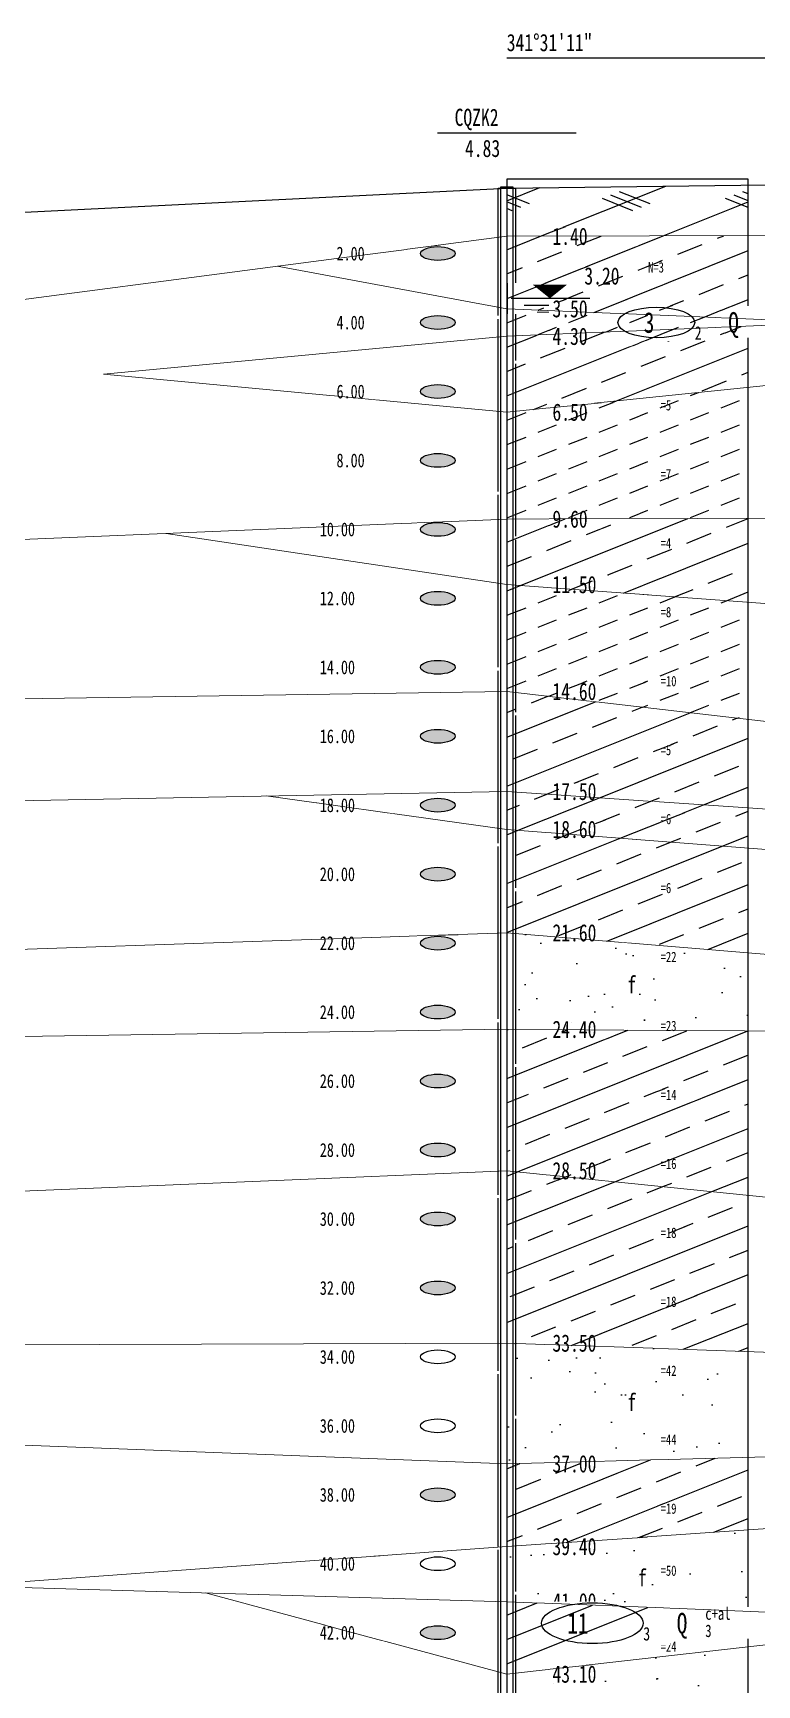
# Model space of a CAD drawing. Header units: millimetres. Extents: x 946 to 3601, y 223 to 2569.
# Drawn here: x 1460.55 to 1481.54, y 555.16 to 603.07 of the extents above; entities that cross this region are included whole.
import ezdxf

# ---------------------------------------------------------------- set-up
doc = ezdxf.new("R2010")
doc.units = ezdxf.units.MM
doc.linetypes.add('sx', pattern=[10, 5, 0, 5, 0])
for name, color, linetype in [('dz-temp', 4, 'Continuous'), ('GiCAD_PouMian', 7, 'Continuous'), ('GICAD_QUYANG', 7, 'Continuous'), ('地形线', 7, 'Continuous'), ('地质-地层符号', 3, 'Continuous'), ('地质-地面线', 7, 'Continuous'), ('地质-填充花纹', 8, 'Continuous'), ('地质-标贯', 7, 'Continuous'), ('地质-水位线', 5, 'Continuous'), ('地质-钻孔', 7, 'Continuous')]:
    doc.layers.add(name, color=color, linetype=linetype)
doc.layers.add('地质-地层线', color=7, linetype='Continuous', lineweight=15)
doc.layers.add('地质-文字', color=7, linetype='Continuous', lineweight=15)
doc.styles.add('LZ_FONTS_FS', font='', dxfattribs={"width": 0.7})
doc.styles.add('LZ_PMT_LINE', font='', dxfattribs={"height": 2})
doc.styles.add('剖线方向', font='', dxfattribs={"width": 0.7, "height": 2.5})
doc.styles.add('叠加符号', font='', dxfattribs={"width": 0.7, "height": 2.5})
doc.styles.add('地下水位', font='', dxfattribs={"width": 0.7, "height": 2.5})
doc.styles.add('地层编号', font='', dxfattribs={"width": 0.7, "height": 3})
doc.styles.add('层底标注', font='', dxfattribs={"width": 0.7, "height": 2.5})
doc.styles.add('时代', font='', dxfattribs={"width": 0.7, "height": 3})
doc.styles.add('标贯动探', font='', dxfattribs={"width": 0.7, "height": 1.5})
doc.styles.add('钻孔标注', font='', dxfattribs={"width": 0.7, "height": 2.5})
doc.styles.get('LZ_FONTS_FS').set_extended_font_data('仿宋_GB2312')
doc.styles.get('LZ_PMT_LINE').set_extended_font_data('仿宋_GB2312')
doc.styles.get('剖线方向').set_extended_font_data('仿宋_GB2312')
doc.styles.get('叠加符号').set_extended_font_data('仿宋_GB2312')
doc.styles.get('地下水位').set_extended_font_data('仿宋_GB2312')
doc.styles.get('地层编号').set_extended_font_data('仿宋_GB2312')
doc.styles.get('层底标注').set_extended_font_data('仿宋_GB2312')
doc.styles.get('时代').set_extended_font_data('仿宋_GB2312')
doc.styles.get('标贯动探').set_extended_font_data('仿宋_GB2312')
doc.styles.get('钻孔标注').set_extended_font_data('仿宋_GB2312')
doc.linetypes.add('swx', pattern='A,7,-1.5,["●",LZ_PMT_LINE,S=0.05,R=0,X=0,Y=0],-1.5', length=10)
pattern_1 = [(17.062863, (0, 0), (2.79036967, 1.248899855), [-5.9751498, 0, -4.4813624, 0, -4.4813624, 0]), (3.01447, (0, 0), (7.2145321, 1.8094251), [-2.978456, 0, -7.7439854, 0, -1.7870735, 0]), (345.966575, (-5.3654, 0), (11.0733864, -1.5019982), [-1.573447, 0, -6.293788, 0, -7.3427527, 0]), (17.06286, (0, 0), (-2.941879, 3.021541), [-3.983433, 0, -4.979292, 0, -4.481362, 0]), (3.01447, (0, 0), (4.858372, 4.093388), [-3.574147, 0, -5.361221, 0, -1.7870735, 0]), (345.7037, (-5.3654, 0), (5.2409553, 1.250378), [-2.088827, 0, -6.788688, 0, -10.444135, 0]), (339.87047, (-5.3654, 0), (6.9800505, 1.196567), [-0.942291, 0, -3.769163, 0, -3.769163, 0]), (17.06286, (0, 0), (6.5425438, 3.7545058), [-1.4937875, 0, -1.4937875, 0, -4.4813624, 0]), (3.01447, (0, 0), (2.716851, 3.980613), [-3.574147, 0, -7.743985, 0, -1.787074, 0]), (345.7037, (-5.3654, 0), (15.682466, 1.374167), [-6.266481, 0, -2.611034, 0, -2.611034, 0]), (339.87047, (-5.3654, 0), (230427.237503, -84451.983463), [-1.187286, 0, -9.894053, 0, -0.94229, 0])]
pattern_2 = [(21.80141, (0, 0), (-1.7677652, 0.7071061), []), (21.80141, (1.75, 0), (-1.7677652, 0.7071061), [0.7615765, -0.4759851])]
pattern_3 = [(21.80141, (0, 0), (-0.88388348, 0.3535534), [0.571183, -0.38078866])]

# ---------------------------------------------------------------- blocks, each defined once
blk = doc.blocks.new('shuiweifh')
at = {"color": 7, "linetype": 'swx'}
blk.add_wipeout([(-2.465, -2.243), (2.541, -2.243), (2.541, 2.218), (-2.465, 2.218)], dxfattribs=at).dxf.layer = '地质-水位线'
at = {"color": 7}
blk.add_lwpolyline([(0, 0, 0, 2, 0), (0, 2, 2, 2, 0)], format="xyseb", dxfattribs=at)
for points, const_width in [([(-2.251, 0.024), (2.321, 0.024)], 0.075), ([(-1.5, -1), (1.5, -1)], 0.075), ([(-0.75, -2), (0.75, -2)], 0.05)]:
    blk.add_lwpolyline(points, dxfattribs=dict(at, const_width=const_width))
blk = doc.blocks.new('pxfx')
blk.add_hatch(color=7).paths.add_polyline_path([(15.687, 0), (15.687, 0.52), (20.099, 0)])
at = {"color": 7, "linetype": 'Continuous'}
blk.add_wipeout([(-10.226, -0.218), (10.317, -0.218), (10.317, 0.725), (-10.226, 0.725)], dxfattribs=at)
at = {"layer": '地形线', "color": 7}
blk.add_line((20, 0), (0, 0), dxfattribs=at)
blk = doc.blocks.new('WipeoutBlock')
at = {"color": 7}
blk.add_wipeout([(0, 0), (0, 1), (1, 1), (1, 0)], dxfattribs=at)
blk = doc.blocks.new('gkqy_yuan.dwg不标1')
at = {"layer": 'GiCAD_PouMian'}
h = blk.add_hatch(color=7, dxfattribs=at)
edge = h.paths.add_edge_path()
edge.add_arc((0, 0), 1, 0, 360)
at = {"layer": 'GICAD_QUYANG', "color": 7}
blk.add_circle((0, 0), 1, dxfattribs=at)
blk = doc.blocks.new('gkqy_rao.dwg不标1')
at = {"layer": 'GICAD_QUYANG', "color": 7}
blk.add_circle((0, 0), 1, dxfattribs=at)

msp = doc.modelspace()

# ---------------------------------------------------------------- linework, layer by layer
at = {"layer": 'dz-temp', "color": 7, "linetype": 'Continuous'}
for p, q in [((1481.288, 598.834), (1474.288, 598.834)), ((1481.288, 528.575), (1481.288, 598.834))]:
    msp.add_line(p, q, dxfattribs=at)
at = {"layer": '地质-地层线', "color": 7}
for p, q in [((1448.288, 583.583), (1474.288, 583.975)), ((1448.288, 573.783), (1474.288, 574.175)), ((1458.617, 558.035), (1474.288, 557.575))]:
    msp.add_line(p, q, dxfattribs=at)
at = {"layer": '地质-地面线', "color": 7, "linetype": 'Continuous'}
for p, q in [((1448.288, 597.283), (1474.288, 598.575)), ((1474.288, 598.575), (1495.288, 598.834))]:
    msp.add_line(p, q, dxfattribs=at)
at = {"layer": '地质-钻孔', "color": 7, "linetype": 'Continuous'}
for p, q in [((1472.275, 600.175), (1476.302, 600.175)), ((1474.114, 598.605), (1474.463, 598.605))]:
    msp.add_line(p, q, dxfattribs=at)
at = {"layer": '地质-钻孔', "color": 7, "linetype": 'sx'}
for p, q in [((1474.038, 598.575), (1474.538, 598.575)), ((1474.038, 528.575), (1474.038, 598.575)), ((1474.538, 598.575), (1474.538, 528.575))]:
    msp.add_line(p, q, dxfattribs=at)

# ---------------------------------------------------------------- block references
at = {"color": 7, "linetype": 'Continuous', "xscale": 0.5, "yscale": 0.2}
msp.add_blockref('pxfx', (1474.288, 602.345), dxfattribs=at)
at = {"linetype": 'Continuous'}
for p, xscale, yscale in [((1475.513, 596.885), 2.621621580381725, 0.5556756756756659), ((1469.251, 596.435), 2.137297264305244, 0.4605405405405509), ((1471.688, 596.435, 0), 1.200000009999894, 0.4800000039999577), ((1469.251, 594.435), 2.137297264305244, 0.4605405405405509), ((1471.688, 594.435, 0), 1.200000009999894, 0.4800000039999577), ((1475.513, 593.985), 2.621621580381725, 0.5556756756756659), ((1478.651, 594.085), 0.9264864741146084, 0.3654054054054359), ((1469.251, 592.435), 2.137297264305244, 0.4605405405405509), ((1471.688, 592.435, 0), 1.200000009999894, 0.4800000039999577), ((1475.513, 591.785), 2.621621580381725, 0.5556756756756659), ((1478.651, 592.085), 0.9264864741146084, 0.3589189189189528), ((1469.251, 590.435), 2.137297264305244, 0.4605405405405509), ((1471.688, 590.435, 0), 1.200000009999894, 0.4800000039999577), ((1478.651, 590.085), 0.9264864741146084, 0.3589189189189528), ((1468.766, 588.435), 2.621621580381725, 0.4605405405405509), ((1471.688, 588.435, 0), 1.200000009999894, 0.4800000039999577), ((1475.513, 588.685), 2.621621580381725, 0.5556756756756659), ((1478.651, 588.085), 0.9264864741146084, 0.3589189189189528), ((1471.688, 586.435, 0), 1.200000009999894, 0.4800000039999577), ((1475.513, 586.785), 3.227026975477156, 0.5556756756756659), ((1468.766, 586.435), 2.621621580381725, 0.4605405405405509), ((1478.651, 586.085), 0.9264864741146084, 0.3654054054054359), ((1468.766, 584.435), 2.621621580381725, 0.4605405405405509), ((1471.688, 584.435, 0), 1.200000009999894, 0.4800000039999577), ((1478.651, 584.085), 1.289729711171685, 0.3654054054054359), ((1468.766, 582.435), 2.621621580381725, 0.4605405405405509), ((1471.688, 582.435, 0), 1.200000009999894, 0.4800000039999577), ((1478.651, 582.085), 0.9264864741146084, 0.3589189189189528), ((1475.513, 580.785), 3.227026975477156, 0.5556756756756659), ((1468.766, 580.435), 2.621621580381725, 0.4605405405405509), ((1471.688, 580.435, 0), 1.200000009999894, 0.4800000039999577), ((1478.651, 580.085), 0.9264864741146084, 0.3654054054054359), ((1468.766, 578.435), 2.621621580381725, 0.4605405405405509), ((1471.688, 578.435, 0), 1.200000009999894, 0.4800000039999577), ((1478.651, 578.085), 0.9264864741146084, 0.3654054054054359), ((1468.766, 576.435), 2.621621580381725, 0.4605405405405509), ((1471.688, 576.435, 0), 1.200000009999894, 0.4800000039999577), ((1475.513, 576.685), 3.227026975477156, 0.5556756756756659), ((1478.651, 576.085), 1.289729711171685, 0.3589189189189528), ((1477.688, 575.178), 1.064864864864785, 0.5448648648648304), ((1468.766, 574.435), 2.621621580381725, 0.4605405405405509), ((1471.688, 574.435, 0), 1.200000009999894, 0.4800000039999577), ((1478.651, 574.085), 1.289729711171685, 0.3654054054054359), ((1468.766, 572.435), 2.621621580381725, 0.4605405405405509), ((1471.688, 572.435, 0), 1.200000009999894, 0.4800000039999577), ((1478.651, 572.085), 1.289729711171685, 0.3589189189189528), ((1468.766, 570.435), 2.621621580381725, 0.4605405405405509), ((1471.688, 570.435, 0), 1.200000009999894, 0.4800000039999577), ((1478.651, 570.085), 1.289729711171685, 0.3654054054054359), ((1468.766, 568.435), 2.621621580381725, 0.4605405405405509), ((1471.688, 568.435, 0), 1.200000009999894, 0.4800000039999577), ((1478.651, 568.085), 1.289729711171685, 0.3654054054054359), ((1468.766, 566.435), 2.621621580381725, 0.4605405405405509), ((1471.688, 566.435, 0), 1.200000009999894, 0.4800000039999577), ((1478.651, 566.085), 1.289729711171685, 0.3654054054054359), ((1468.766, 564.435), 2.621621580381725, 0.4605405405405509), ((1471.688, 564.435, 0), 1.200000009999894, 0.4800000039999577), ((1475.513, 564.785), 3.227026975477156, 0.5556756756756659), ((1478.651, 564.085), 1.289729711171685, 0.3589189189189528), ((1477.688, 563.07), 1.064864864864785, 0.5448648648648304), ((1468.766, 562.435), 2.621621580381725, 0.4605405405405509), ((1471.688, 562.435, 0), 1.200000009999894, 0.4800000039999577), ((1478.651, 562.085), 1.289729711171685, 0.3589189189189528), ((1475.513, 561.285), 3.227026975477156, 0.5556756756756659), ((1468.766, 560.435), 2.621621580381725, 0.4605405405405509), ((1471.688, 560.435, 0), 1.200000009999894, 0.4800000039999577), ((1478.651, 560.085), 1.289729711171685, 0.3654054054054359), ((1468.766, 558.435), 2.621621580381725, 0.4605405405405509), ((1471.688, 558.435, 0), 1.200000009999894, 0.4800000039999577), ((1478.651, 558.285), 1.289729711171685, 0.3654054054054359), ((1475.513, 557.285), 3.227026975477156, 0.5556756756756659), ((1468.766, 556.435), 2.621621580381725, 0.4605405405405509), ((1471.688, 556.435, 0), 1.200000009999894, 0.4800000039999577), ((1478.651, 556.085), 1.289729711171685, 0.3589189189189528), ((1475.513, 555.185), 3.227026975477156, 0.5556756756756659)]:
    msp.add_blockref('WipeoutBlock', p, dxfattribs=dict(at, xscale=xscale, yscale=yscale))

# ---------------------------------------------------------------- texts
at = {"layer": '地质-钻孔', "color": 7, "linetype": 'Continuous', "style": '钻孔标注', "width": 0.75}
for s, p in [('CQZK2', (1472.775, 600.375)), ('4.83', (1473.077, 599.475))]:
    msp.add_text(s, height=0.5, dxfattribs=at).set_placement(p)

# ---------------------------------------------------------------- next in the draw order: hatches: boundary and pattern name
at = {"layer": '地质-填充花纹', "linetype": 'Continuous'}
h = msp.add_hatch(dxfattribs=at)
h.set_pattern_fill('GKZTT', color=256, scale=0.25, style=0, pattern_type=2)
h.set_pattern_definition([(21.80141, (0, 0), (-1.767767, 0.7071068), []), (158.19859, (0.625, -0.1), (-3.535534, -1.4142136), [0.9519716, -2.855915]), (158.19859, (0.375, -0.2), (-3.535534, -1.4142136), [0.9519716, -2.855915]), (158.19859, (0.125, -0.3), (-3.535534, -1.4142136), [0.9519716, -2.855915]), (158.19859, (4.125, -0.1), (-3.535534, -1.4142136), [0.9519716, -2.855915]), (158.19859, (3.875, -0.2), (-3.535534, -1.4142136), [0.9519716, -2.855915]), (158.19859, (3.625, -0.3), (-3.535534, -1.4142136), [0.9519716, -2.855915])])
h.paths.add_polyline_path([(1481.288, 597.195), (1474.288, 597.175), (1474.288, 598.575), (1481.288, 598.661)])
h = msp.add_hatch(dxfattribs=at)
h.set_pattern_fill('GKFT', color=256, scale=0.25, style=0, pattern_type=2)
h.set_pattern_definition(pattern_3)
h.paths.add_polyline_path([(1481.288, 588.995), (1474.288, 588.975), (1474.288, 592.075), (1481.288, 592.795)])
h = msp.add_hatch(dxfattribs=at)
h.set_pattern_fill('GLYNT', color=256, scale=0.25, style=0, pattern_type=2)
h.set_pattern_definition(pattern_2)
h.paths.add_polyline_path([(1481.288, 586.561), (1474.288, 587.075), (1474.288, 588.975), (1481.288, 588.995)])
h = msp.add_hatch(dxfattribs=at)
h.set_pattern_fill('GLXS', color=256, scale=0.25, style=0, pattern_type=2)
h.set_pattern_definition(pattern_1)
h.paths.add_polyline_path([(1481.288, 564.828), (1481.288, 561.761), (1474.288, 561.575), (1474.288, 565.075)])

# ---------------------------------------------------------------- next in the draw order: linework, layer by layer
at = {"layer": '地质-地层线', "color": 7}
for p, q in [((1474.288, 597.175), (1495.288, 597.234)), ((1462.588, 593.175), (1474.288, 594.275)), ((1474.288, 592.075), (1462.588, 593.175)), ((1448.288, 587.883), (1474.288, 588.975)), ((1474.288, 588.975), (1495.288, 589.034)), ((1464.408, 588.56), (1474.288, 587.075)), ((1474.288, 587.075), (1495.288, 585.534)), ((1448.288, 580.583), (1474.288, 581.075)), ((1467.312, 580.943), (1474.288, 579.975)), ((1448.288, 576.083), (1474.288, 576.975)), ((1474.288, 576.975), (1495.288, 575.234)), ((1448.288, 568.983), (1474.288, 570.075)), ((1448.288, 564.983), (1474.288, 565.075)), ((1474.288, 565.075), (1495.288, 564.334)), ((1448.288, 562.583), (1474.288, 561.575)), ((1474.288, 561.575), (1495.288, 562.134)), ((1448.288, 557.283), (1474.288, 559.175)), ((1465.546, 557.832), (1474.288, 555.475))]:
    msp.add_line(p, q, dxfattribs=at)

# ---------------------------------------------------------------- next in the draw order: block references
at = {"color": 7, "linetype": 'Continuous', "xscale": 0.5, "yscale": 0.2}
for name, p in [('gkqy_yuan.dwg不标1', (1472.288, 596.675)), ('gkqy_yuan.dwg不标1', (1472.288, 594.675)), ('gkqy_yuan.dwg不标1', (1472.288, 592.675)), ('gkqy_yuan.dwg不标1', (1472.288, 590.675)), ('gkqy_yuan.dwg不标1', (1472.288, 588.675)), ('gkqy_yuan.dwg不标1', (1472.288, 586.675)), ('gkqy_yuan.dwg不标1', (1472.288, 584.675)), ('gkqy_yuan.dwg不标1', (1472.288, 582.675)), ('gkqy_yuan.dwg不标1', (1472.288, 580.675)), ('gkqy_yuan.dwg不标1', (1472.288, 578.675)), ('gkqy_yuan.dwg不标1', (1472.288, 576.675)), ('gkqy_yuan.dwg不标1', (1472.288, 574.675)), ('gkqy_yuan.dwg不标1', (1472.288, 572.675)), ('gkqy_yuan.dwg不标1', (1472.288, 570.675)), ('gkqy_yuan.dwg不标1', (1472.288, 568.675)), ('gkqy_yuan.dwg不标1', (1472.288, 566.675)), ('gkqy_rao.dwg不标1', (1472.288, 564.675)), ('gkqy_rao.dwg不标1', (1472.288, 562.675)), ('gkqy_yuan.dwg不标1', (1472.288, 560.675)), ('gkqy_rao.dwg不标1', (1472.288, 558.675)), ('gkqy_yuan.dwg不标1', (1472.288, 556.675))]:
    msp.add_blockref(name, p, dxfattribs=at)
at = {"linetype": 'Continuous'}
for p, xscale, yscale in [((1475.513, 583.685), 3.227026975477156, 0.5556756756756659), ((1475.513, 579.685), 3.227026975477156, 0.5556756756756659), ((1475.513, 573.885), 3.227026975477156, 0.5556756756756659), ((1475.513, 569.785), 3.227026975477156, 0.5556756756756659), ((1475.513, 558.885), 3.227026975477156, 0.5556756756756659), ((1477.99, 557.976), 1.064864864864785, 0.5448648648648304)]:
    msp.add_blockref('WipeoutBlock', p, dxfattribs=dict(at, xscale=xscale, yscale=yscale))
at = {"layer": '地质-水位线', "color": 7, "linetype": 'swx', "xscale": 0.5, "yscale": 0.2}
msp.add_blockref('shuiweifh', (1475.538, 595.375), dxfattribs=at)

# ---------------------------------------------------------------- next in the draw order: texts
at = {"color": 7, "linetype": 'Continuous', "width": 0.75}
for s, height, style, p in [('341°31\'11"', 0.5, '剖线方向', (1474.288, 602.545)), ('2.00', 0.4, 'LZ_FONTS_FS', (1469.351, 596.475)), ('4.00', 0.4, 'LZ_FONTS_FS', (1469.351, 594.475)), ('6.00', 0.4, 'LZ_FONTS_FS', (1469.351, 592.475)), ('8.00', 0.4, 'LZ_FONTS_FS', (1469.351, 590.475)), ('10.00', 0.4, 'LZ_FONTS_FS', (1468.866, 588.475)), ('12.00', 0.4, 'LZ_FONTS_FS', (1468.866, 586.475)), ('14.00', 0.4, 'LZ_FONTS_FS', (1468.866, 584.475)), ('16.00', 0.4, 'LZ_FONTS_FS', (1468.866, 582.475)), ('18.00', 0.4, 'LZ_FONTS_FS', (1468.866, 580.475)), ('20.00', 0.4, 'LZ_FONTS_FS', (1468.866, 578.475)), ('22.00', 0.4, 'LZ_FONTS_FS', (1468.866, 576.475)), ('24.00', 0.4, 'LZ_FONTS_FS', (1468.866, 574.475)), ('26.00', 0.4, 'LZ_FONTS_FS', (1468.866, 572.475)), ('28.00', 0.4, 'LZ_FONTS_FS', (1468.866, 570.475)), ('30.00', 0.4, 'LZ_FONTS_FS', (1468.866, 568.475)), ('32.00', 0.4, 'LZ_FONTS_FS', (1468.866, 566.475)), ('34.00', 0.4, 'LZ_FONTS_FS', (1468.866, 564.475)), ('36.00', 0.4, 'LZ_FONTS_FS', (1468.866, 562.475)), ('38.00', 0.4, 'LZ_FONTS_FS', (1468.866, 560.475)), ('40.00', 0.4, 'LZ_FONTS_FS', (1468.866, 558.475)), ('42.00', 0.4, 'LZ_FONTS_FS', (1468.866, 556.475))]:
    msp.add_text(s, height=height, dxfattribs=dict(at, style=style)).set_placement(p)
at = {"layer": '地质-填充花纹', "linetype": 'Continuous', "style": '叠加符号', "width": 0.75}
for p in [(1477.788, 575.218), (1477.788, 563.11)]:
    msp.add_text('f', height=0.5, dxfattribs=at).set_placement(p)
at = {"layer": '地质-文字', "color": 7, "linetype": 'Continuous', "style": '层底标注', "width": 0.75}
for s, p in [('1.40', (1475.613, 596.925)), ('4.30', (1475.613, 594.025)), ('6.50', (1475.613, 591.825)), ('9.60', (1475.613, 588.725)), ('11.50', (1475.613, 586.825)), ('17.50', (1475.613, 580.825)), ('21.60', (1475.613, 576.725)), ('33.50', (1475.613, 564.825)), ('37.00', (1475.613, 561.325)), ('41.00', (1475.613, 557.325)), ('43.10', (1475.613, 555.225))]:
    msp.add_text(s, height=0.5, dxfattribs=at).set_placement(p)
at = {"layer": '地质-标贯', "color": 7, "linetype": 'Continuous', "style": '标贯动探', "width": 0.75}
for s, p in [('=3', (1478.751, 594.125)), ('=5', (1478.751, 592.125)), ('=7', (1478.751, 590.125)), ('=4', (1478.751, 588.125)), ('=8', (1478.751, 586.125)), ('=5', (1478.751, 582.125)), ('=6', (1478.751, 578.125)), ('=22', (1478.751, 576.125)), ('=14', (1478.751, 572.125)), ('=18', (1478.751, 568.125)), ('=18', (1478.751, 566.125)), ('=42', (1478.751, 564.125)), ('=44', (1478.751, 562.125)), ('=19', (1478.751, 560.125)), ('=24', (1478.751, 556.125))]:
    msp.add_text(s, height=0.3, dxfattribs=at).set_placement(p)

# ---------------------------------------------------------------- next in the draw order: hatches: boundary and pattern name
at = {"layer": '地质-填充花纹', "linetype": 'Continuous'}
h = msp.add_hatch(dxfattribs=at)
h.set_pattern_fill('GKFT', color=256, scale=0.25, style=0, pattern_type=2)
h.set_pattern_definition(pattern_3)
h.paths.add_polyline_path([(1481.288, 586.561), (1481.288, 583.161), (1474.288, 583.975), (1474.288, 587.075)])
h = msp.add_hatch(dxfattribs=at)
h.set_pattern_fill('GLYNT', color=256, scale=0.25, style=0, pattern_type=2)
h.set_pattern_definition(pattern_2)
h.paths.add_polyline_path([(1481.288, 583.161), (1481.288, 580.595), (1474.288, 581.075), (1474.288, 583.975)])
h = msp.add_hatch(dxfattribs=at)
h.set_pattern_fill('GLYNT', color=256, scale=0.25, style=0, pattern_type=2)
h.set_pattern_definition(pattern_2)
h.paths.add_polyline_path([(1481.288, 580.595), (1481.288, 579.428), (1474.288, 579.975), (1474.288, 581.075)])
h = msp.add_hatch(dxfattribs=at)
h.set_pattern_fill('GLYNT', color=256, scale=0.25, style=0, pattern_type=2)
h.set_pattern_definition(pattern_2)
h.paths.add_polyline_path([(1481.288, 579.428), (1481.288, 576.395), (1474.288, 576.975), (1474.288, 579.975)])
h = msp.add_hatch(dxfattribs=at)
h.set_pattern_fill('GLXS', color=256, scale=0.25, style=0, pattern_type=2)
h.set_pattern_definition(pattern_1)
h.paths.add_polyline_path([(1481.288, 576.395), (1481.288, 574.128), (1474.288, 574.175), (1474.288, 576.975)])
h = msp.add_hatch(dxfattribs=at)
h.set_pattern_fill('GLYNT', color=256, scale=0.25, style=0, pattern_type=2)
h.set_pattern_definition(pattern_2)
h.paths.add_polyline_path([(1481.288, 574.128), (1481.288, 569.361), (1474.288, 570.075), (1474.288, 574.175)])
h = msp.add_hatch(dxfattribs=at)
h.set_pattern_fill('GLYNT', color=256, scale=0.25, style=0, pattern_type=2)
h.set_pattern_definition(pattern_2)
h.paths.add_polyline_path([(1481.288, 569.361), (1481.288, 564.828), (1474.288, 565.075), (1474.288, 570.075)])
h = msp.add_hatch(dxfattribs=at)
h.set_pattern_fill('GLYNT', color=256, scale=0.25, style=0, pattern_type=2)
h.set_pattern_definition(pattern_2)
h.paths.add_polyline_path([(1481.288, 559.661), (1474.288, 559.175), (1474.288, 561.575), (1481.288, 561.761)])

# ---------------------------------------------------------------- next in the draw order: linework, layer by layer
at = {"layer": 'dz-temp', "color": 7, "linetype": 'Continuous'}
msp.add_line((1474.288, 598.834), (1474.288, 528.575), dxfattribs=at)
at = {"layer": '地质-地层线', "color": 7}
for p, q in [((1448.288, 593.783), (1474.288, 597.175)), ((1467.63, 596.306), (1474.288, 595.075)), ((1474.288, 583.975), (1495.288, 581.534)), ((1474.288, 581.075), (1495.288, 579.634)), ((1474.288, 579.975), (1495.288, 578.334)), ((1474.288, 574.175), (1495.288, 574.034)), ((1474.288, 570.075), (1495.288, 567.934)), ((1474.288, 559.175), (1495.288, 560.634))]:
    msp.add_line(p, q, dxfattribs=at)
at = {"layer": '地质-钻孔', "color": 7, "linetype": 'Continuous'}
for p, q in [((1474.114, 528.575), (1474.114, 598.605)), ((1474.463, 598.605), (1474.463, 528.575))]:
    msp.add_line(p, q, dxfattribs=at)

# ---------------------------------------------------------------- next in the draw order: block references
at = {"linetype": 'Continuous'}
for p, xscale, yscale in [((1476.438, 595.735), 2.621621580381725, 0.5556756756756659), ((1475.513, 594.785), 2.621621580381725, 0.5556756756756659), ((1475.194, 556.319), 3.827567547823446, 1.261189183291645)]:
    msp.add_blockref('WipeoutBlock', p, dxfattribs=dict(at, xscale=xscale, yscale=yscale))

# ---------------------------------------------------------------- next in the draw order: texts
at = {"layer": '地质-填充花纹', "linetype": 'Continuous', "style": '叠加符号', "width": 0.75}
msp.add_text('f', height=0.5, dxfattribs=at).set_placement((1478.09, 558.016))
at = {"layer": '地质-文字', "color": 7, "linetype": 'Continuous', "style": '层底标注', "width": 0.75}
for s, p in [('14.60', (1475.613, 583.725)), ('18.60', (1475.613, 579.725)), ('24.40', (1475.613, 573.925)), ('28.50', (1475.613, 569.825)), ('39.40', (1475.613, 558.925))]:
    msp.add_text(s, height=0.5, dxfattribs=at).set_placement(p)
at = {"layer": '地质-标贯', "color": 7, "linetype": 'Continuous', "style": '标贯动探', "width": 0.75}
for s, p in [('=10', (1478.751, 584.125)), ('=6', (1478.751, 580.125)), ('=23', (1478.751, 574.125)), ('=16', (1478.751, 570.125)), ('=50', (1478.751, 558.325))]:
    msp.add_text(s, height=0.3, dxfattribs=at).set_placement(p)

# ---------------------------------------------------------------- next in the draw order: hatches: boundary and pattern name
at = {"layer": '地质-填充花纹', "linetype": 'Continuous'}
h = msp.add_hatch(dxfattribs=at)
h.set_pattern_fill('GLXS', color=256, scale=0.25, style=0, pattern_type=2)
h.set_pattern_definition(pattern_1)
h.paths.add_polyline_path([(1481.272, 556.266), (1481.288, 548.961), (1474.288, 548.775), (1474.288, 555.475), (1479.559, 556.072)])

# ---------------------------------------------------------------- next in the draw order: linework, layer by layer
at = {"layer": '地质-地层符号', "color": 7, "linetype": 'Continuous'}
msp.add_ellipse((1476.77, 556.95), major_axis=(-1.476, 0), ratio=0.4, dxfattribs=at)

# ---------------------------------------------------------------- next in the draw order: block references
at = {"linetype": 'Continuous'}
for p, xscale, yscale in [((1478.288, 596.085), 1.289729711171685, 0.3654054054054359), ((1477.413, 594.135), 3.101081073709065, 1.025297296822901), ((1479.119, 556.506), 2.421340504414457, 0.918486486486545)]:
    msp.add_blockref('WipeoutBlock', p, dxfattribs=dict(at, xscale=xscale, yscale=yscale))

# ---------------------------------------------------------------- next in the draw order: texts
at = {"layer": '地质-地层符号', "color": 7, "linetype": 'Continuous', "style": '地层编号', "width": 0.75}
for s, height, p in [('11', 0.6, (1476.044, 556.65)), ('3', 0.39, (1478.247, 556.45))]:
    msp.add_text(s, height=height, dxfattribs=at).set_placement(p)
at = {"layer": '地质-文字', "color": 7, "linetype": 'Continuous', "style": '层底标注', "width": 0.75}
msp.add_text('3.50', height=0.5, dxfattribs=at).set_placement((1475.613, 594.825))
at = {"layer": '地质-水位线', "color": 7, "linetype": 'swx', "style": '地下水位', "width": 0.75}
msp.add_text('3.20', height=0.5, dxfattribs=at).set_placement((1476.538, 595.775))

# ---------------------------------------------------------------- next in the draw order: hatches: boundary and pattern name
at = {"layer": '地质-填充花纹', "linetype": 'Continuous'}
h = msp.add_hatch(dxfattribs=at)
h.set_pattern_fill('GLXS', color=256, scale=0.25, style=0, pattern_type=2)
h.set_pattern_definition(pattern_1)
h.paths.add_polyline_path([(1481.288, 557.295), (1479.299, 557.374), (1474.288, 557.575), (1474.288, 559.175), (1481.288, 559.661)])
h = msp.add_hatch(dxfattribs=at)
h.set_pattern_fill('GKNXT', color=256, scale=0.25, style=0, pattern_type=2)
h.set_pattern_definition([(21.80141, (0, 0), (-0.88388348, 0.3535534), [])])
h.paths.add_polyline_path([(1479.299, 557.374), (1474.288, 555.475), (1474.288, 557.575)])

# ---------------------------------------------------------------- next in the draw order: linework, layer by layer
at = {"layer": '地质-地层符号', "color": 7, "linetype": 'Continuous'}
msp.add_ellipse((1478.626, 594.675), major_axis=(-1.113, 0), ratio=0.4, dxfattribs=at)
at = {"layer": '地质-地层线', "color": 7}
for p, q in [((1474.288, 557.575), (1495.288, 556.734)), ((1474.288, 555.475), (1487.505, 556.972))]:
    msp.add_line(p, q, dxfattribs=at)

# ---------------------------------------------------------------- next in the draw order: block references
at = {"linetype": 'Continuous', "xscale": 2.770054011989214, "yscale": 0.9262702702702701}
msp.add_blockref('WipeoutBlock', (1480.612, 594.231), dxfattribs=at)

# ---------------------------------------------------------------- next in the draw order: texts
at = {"layer": '地质-地层符号', "color": 7, "linetype": 'Continuous', "width": 0.75}
for s, height, style, p in [('3', 0.6, '地层编号', (1478.263, 594.375)), ('2', 0.39, '地层编号', (1479.74, 594.175)), ('Q', 0.6, '时代', (1479.219, 556.65)), ('c+al', 0.36, '时代', (1480.045, 557.05)), ('3', 0.36, '时代', (1480.045, 556.55))]:
    msp.add_text(s, height=height, dxfattribs=dict(at, style=style)).set_placement(p)
at = {"layer": '地质-标贯', "color": 7, "linetype": 'Continuous', "style": '标贯动探', "width": 0.75}
msp.add_text('N=3', height=0.3, dxfattribs=at).set_placement((1478.388, 596.125))

# ---------------------------------------------------------------- next in the draw order: hatches: boundary and pattern name
at = {"layer": '地质-填充花纹', "linetype": 'Continuous'}
h = msp.add_hatch(dxfattribs=at)
h.set_pattern_fill('GLYNT', color=256, scale=0.25, style=0, pattern_type=2)
h.set_pattern_definition(pattern_2)
h.paths.add_polyline_path([(1481.288, 594.779), (1474.288, 595.075), (1474.288, 597.175), (1481.288, 597.195)])
h = msp.add_hatch(dxfattribs=at)
h.set_pattern_fill('GKFT', color=256, scale=0.25, style=0, pattern_type=2)
h.set_pattern_definition(pattern_3)
h.paths.add_polyline_path([(1481.288, 594.779), (1481.288, 594.571), (1474.288, 594.275), (1474.288, 595.075)])
h = msp.add_hatch(dxfattribs=at)
h.set_pattern_fill('GLYNT', color=256, scale=0.25, style=0, pattern_type=2)
h.set_pattern_definition(pattern_2)
h.paths.add_polyline_path([(1481.288, 592.795), (1474.288, 592.075), (1474.288, 594.275), (1481.288, 594.571)])

# ---------------------------------------------------------------- next in the draw order: linework, layer by layer
at = {"layer": '地质-地层线', "color": 7}
for p, q in [((1474.288, 595.075), (1483.738, 594.675)), ((1483.738, 594.675), (1474.288, 594.275)), ((1474.288, 592.075), (1495.288, 594.234))]:
    msp.add_line(p, q, dxfattribs=at)

# ---------------------------------------------------------------- next in the draw order: texts
at = {"layer": '地质-地层符号', "color": 7, "linetype": 'Continuous', "style": '时代', "width": 0.75}
msp.add_text('Q', height=0.6, dxfattribs=at).set_placement((1480.712, 594.375))

doc.saveas('drawing.dxf')
